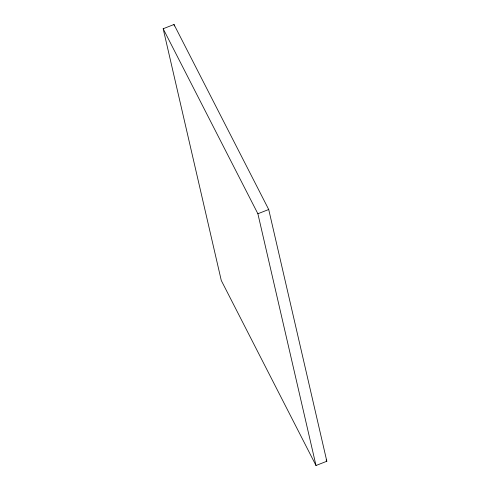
<?xml version="1.0" encoding="UTF-8"?>
<svg xmlns="http://www.w3.org/2000/svg" width="490" height="490" viewBox="0 0 490 490"><rect width="100%" height="100%" fill="white"/><g stroke="black" fill="none" stroke-linecap="round" stroke-linejoin="round"><path stroke-width="0.73" d="M163.164 28.745L173.999 24.5L268.716 209.506L326.836 461.255L316.001 465.5L221.284 280.494L163.164 28.745L257.881 213.75L316.001 465.5M257.881 213.75L268.716 209.506M326.138 459.896L326.836 461.255M173.999 24.5L174.342 25.988"/></g></svg>
